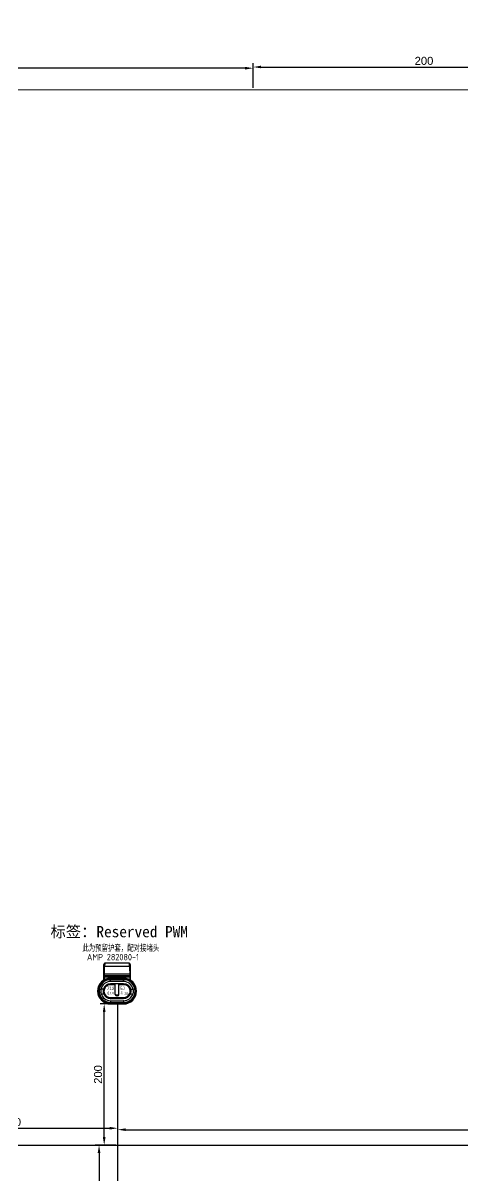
# Model space of a CAD drawing. Header units: millimetres. Extents: x 1638 to 3450, y 1129 to 2069.
# Drawn here: x 2668.4 to 2805.7, y 1386.2 to 1746.2 of the extents above; entities that cross this region are included whole.
import ezdxf

# ---------------------------------------------------------------- set-up
doc = ezdxf.new("R2010")
doc.units = ezdxf.units.MM
doc.layers.add('A-墙', color=7, linetype='Continuous')
doc.layers.add('线色线径', color=1, linetype='Continuous')
doc.layers.add('AM60', color=3, linetype='Continuous', lineweight=25)
doc.styles.add('ISO Proportional', font='isocp.shx', dxfattribs={"bigfont": 'gbcbig.shx'})
doc.styles.get("Standard").update_dxf_attribs({"font": 'arial.ttf'})
doc.dimstyles.new('ISO-25', dxfattribs={"dimtxt": 2.5, "dimasz": 2.5, "dimexe": 1.25, "dimexo": 0.625, "dimtad": 1, "dimtxsty": 'Standard', "dimcen": 2.5, "dimadec": 0, "dimazin": 0, "dimtfac": 1, "dimtmove": 0, "dimatfit": 3, "dimfxl": 1, "dimarcsym": 0})

# ---------------------------------------------------------------- blocks, each defined once
blk = doc.blocks.new('*D183')
at = {"color": 0, "lineweight": -2, "transparency": 16777216}
for p, q in [((3145.57, 1863.93), (3137.67, 1863.93)), ((3138.92, 1861.43), (3138.92, 1835.52)), ((3145.57, 1833.02), (3137.67, 1833.02)), ((2201.6, 1726.63), (2201.6, 1733.61)), ((2204.1, 1732.36), (2354.58, 1732.36)), ((2357.08, 1726.32), (2357.08, 1733.61))]:
    blk.add_line(p, q, dxfattribs=at)
at = {"color": 0, "transparency": 16777216}
for points in [[(3138.5, 1861.43), (3139.34, 1861.43), (3138.92, 1863.93)], [(3138.5, 1835.52), (3139.34, 1835.52), (3138.92, 1833.02)], [(2204.1, 1732.77), (2204.1, 1731.94), (2201.6, 1732.36)], [(2354.58, 1732.77), (2354.58, 1731.94), (2357.08, 1732.36)]]:
    blk.add_solid(points, dxfattribs=at)
at = {"layer": 'Defpoints', "color": 0, "transparency": 16777216}
for p in [(3146.2, 1863.93), (3138.92, 1833.02), (3146.2, 1833.02), (2357.08, 1732.36), (2201.6, 1726), (2357.08, 1725.69)]:
    blk.add_point(p, dxfattribs=at)
at = {"color": 3, "transparency": 16777216, "insert": (3137.02, 1848.47), "char_height": 2.5, "attachment_point": 5, "rotation": 90}
blk.add_mtext('500', dxfattribs=at)
at = {"color": 3, "transparency": 16777216, "insert": (2265.43, 1734.26), "char_height": 2.5, "attachment_point": 5}
blk.add_mtext('600', dxfattribs=at)
blk = doc.blocks.new('*D184')
at = {"color": 0, "lineweight": -2, "transparency": 16777216}
for p, q in [((3146.2, 1833.64), (3146.2, 1838.76)), ((3148.7, 1837.51), (3183.46, 1837.51)), ((3185.96, 1833.64), (3185.96, 1838.76)), ((2200.97, 1726), (2192.34, 1726)), ((2193.59, 1723.5), (2193.59, 1548.45)), ((2200.97, 1545.95), (2192.34, 1545.95))]:
    blk.add_line(p, q, dxfattribs=at)
at = {"color": 0, "transparency": 16777216}
for points in [[(3148.7, 1837.92), (3148.7, 1837.09), (3146.2, 1837.51)], [(3183.46, 1837.92), (3183.46, 1837.09), (3185.96, 1837.51)], [(2193.18, 1723.5), (2194.01, 1723.5), (2193.59, 1726)], [(2193.18, 1548.45), (2194.01, 1548.45), (2193.59, 1545.95)]]:
    blk.add_solid(points, dxfattribs=at)
at = {"layer": 'Defpoints', "color": 0, "transparency": 16777216}
for p in [(3185.96, 1837.51), (3146.2, 1833.02), (3185.96, 1833.02), (2201.6, 1726), (2193.59, 1545.95), (2201.6, 1545.95)]:
    blk.add_point(p, dxfattribs=at)
at = {"color": 3, "transparency": 16777216, "insert": (3166.08, 1839.41), "char_height": 2.5, "attachment_point": 5}
blk.add_mtext('300', dxfattribs=at)
at = {"color": 3, "transparency": 16777216, "insert": (2191.69, 1635.98), "char_height": 2.5, "attachment_point": 5, "rotation": 90}
blk.add_mtext('2500', dxfattribs=at)
blk = doc.blocks.new('*D267')
at = {"color": 0, "lineweight": -2, "transparency": 16777216}
for p, q in [((2631.78, 1396.51), (2631.78, 1402.38)), ((2634.28, 1401.13), (2695.44, 1401.13)), ((2697.94, 1396.51), (2697.94, 1402.38))]:
    blk.add_line(p, q, dxfattribs=at)
at = {"color": 0, "transparency": 16777216}
for points in [[(2634.28, 1401.55), (2634.28, 1400.72), (2631.78, 1401.13)], [(2695.44, 1401.55), (2695.44, 1400.72), (2697.94, 1401.13)]]:
    blk.add_solid(points, dxfattribs=at)
at = {"layer": 'Defpoints', "color": 0, "transparency": 16777216}
for p in [(2697.94, 1401.13), (2631.78, 1395.89), (2697.94, 1395.89)]:
    blk.add_point(p, dxfattribs=at)
at = {"color": 3, "transparency": 16777216, "insert": (2664.86, 1403.04), "char_height": 2.5, "attachment_point": 5}
blk.add_mtext('200', dxfattribs=at)
blk = doc.blocks.new('*D268')
at = {"color": 0, "lineweight": -2, "transparency": 16777216}
for p, q in [((2697.32, 1395.89), (2690.87, 1395.89)), ((2692.12, 1393.39), (2692.12, 1358.85)), ((2697.32, 1356.35), (2690.87, 1356.35))]:
    blk.add_line(p, q, dxfattribs=at)
at = {"color": 0, "transparency": 16777216}
for points in [[(2691.7, 1393.39), (2692.54, 1393.39), (2692.12, 1395.89)], [(2691.7, 1358.85), (2692.54, 1358.85), (2692.12, 1356.35)]]:
    blk.add_solid(points, dxfattribs=at)
at = {"layer": 'Defpoints', "color": 0, "transparency": 16777216}
for p in [(2697.94, 1395.89), (2692.12, 1356.35), (2697.94, 1356.35)]:
    blk.add_point(p, dxfattribs=at)
at = {"color": 3, "transparency": 16777216, "insert": (2690.22, 1376.12), "char_height": 2.5, "attachment_point": 5, "rotation": 90}
blk.add_mtext('300', dxfattribs=at)
blk = doc.blocks.new('*D271')
at = {"color": 0, "lineweight": -2, "transparency": 16777216}
for p, q in [((2697.94, 1396.51), (2697.94, 1401.93)), ((2700.44, 1400.68), (2965.4, 1400.68)), ((2967.9, 1396.51), (2967.9, 1401.93))]:
    blk.add_line(p, q, dxfattribs=at)
at = {"color": 0, "transparency": 16777216}
for points in [[(2700.44, 1401.1), (2700.44, 1400.26), (2697.94, 1400.68)], [(2965.4, 1401.1), (2965.4, 1400.26), (2967.9, 1400.68)]]:
    blk.add_solid(points, dxfattribs=at)
at = {"layer": 'Defpoints', "color": 0, "transparency": 16777216}
for p in [(2967.9, 1400.68), (2697.94, 1395.89), (2967.9, 1395.89)]:
    blk.add_point(p, dxfattribs=at)
at = {"color": 3, "transparency": 16777216, "insert": (2832.92, 1402.58), "char_height": 2.5, "attachment_point": 5}
blk.add_mtext('200', dxfattribs=at)
blk = doc.blocks.new('A$C5B7A3A9B')
at = {"layer": 'AM60', "linetype": 'Continuous'}
for p, q in [((1.44, 5.47), (1.44, 9.05)), ((7.26, 8.53), (1.61, 8.53)), ((7.2, 9.29), (1.68, 9.29)), ((7.44, 9.05), (7.44, 5.47)), ((1.44, 6.19), (7.44, 6.19)), ((1.54, 5.52), (1.54, 6.9)), ((1.54, 6.9), (7.34, 6.9)), ((1.54, 6.54), (7.34, 6.54)), ((2.94, 5.64), (2.94, 5.88)), ((5.94, 5.88), (2.94, 5.88)), ((5.94, 5.84), (2.94, 5.84)), ((5.94, 5.64), (2.94, 5.64)), ((2.94, 5.14), (2.94, 5.54)), ((5.94, 5.54), (2.94, 5.54)), ((5.94, 5.64), (5.94, 5.88)), ((5.94, 5.14), (5.94, 5.54)), ((7.34, 6.9), (7.34, 5.52)), ((1.53, 3.39), (0.73, 3.39)), ((1.43, 3.54), (1.36, 3.54)), ((2.26, 4.42), (4.04, 4.42)), ((2.39, 4.49), (2.39, 4.42)), ((5.94, 5.14), (2.94, 5.14)), ((2.94, 4.63), (2.94, 4.58)), ((5.94, 4.63), (2.94, 4.63)), ((3.49, 4.58), (2.94, 4.58)), ((3.49, 4.42), (3.49, 4.58)), ((3.64, 4.56), (3.49, 4.56)), ((3.64, 4.42), (3.64, 4.57)), ((4.04, 4.57), (3.64, 4.57)), ((3.94, 4.57), (3.94, 4.63)), ((4.04, 2.17), (4.04, 4.63)), ((4.84, 2.17), (4.84, 4.63)), ((5.24, 4.57), (4.84, 4.57)), ((4.84, 4.42), (6.62, 4.42)), ((4.94, 4.57), (4.94, 4.63)), ((5.24, 4.57), (5.24, 4.42)), ((5.39, 4.56), (5.24, 4.56)), ((5.94, 4.58), (5.39, 4.58)), ((5.39, 4.42), (5.39, 4.58)), ((5.94, 4.63), (5.94, 4.58)), ((6.49, 4.42), (6.49, 4.49)), ((7.34, 3.39), (8.14, 3.39)), ((7.52, 3.54), (7.45, 3.54)), ((0.77, 2.34), (1.59, 2.34)), ((1.44, 2.32), (1.37, 2.32)), ((1.48, 2.22), (1.49, 2.22)), ((2.94, 1.47), (5.94, 1.47)), ((2.94, 1.47), (2.94, 1.32)), ((2.94, 1.32), (5.94, 1.32)), ((2.94, 1.31), (5.94, 1.31)), ((2.94, 1.25), (2.94, 1.31)), ((2.94, 1.25), (5.94, 1.25)), ((2.94, 0.74), (5.94, 0.74)), ((2.94, 0.74), (2.94, 0.34)), ((2.94, 0.34), (5.94, 0.34)), ((2.94, 0.24), (5.94, 0.24)), ((2.94, 0.24), (2.94, 0)), ((2.94, 0.04), (5.94, 0.04)), ((4.81, 2.04), (4.07, 2.04)), ((4.15, 1.94), (4.73, 1.94)), ((4.54, 1.87), (4.34, 1.87)), ((5.94, 1.47), (5.94, 1.32)), ((5.94, 1.25), (5.94, 1.31)), ((5.94, 0.74), (5.94, 0.34)), ((5.94, 0.24), (5.94, 0)), ((7.29, 2.34), (8.11, 2.34)), ((7.4, 2.22), (7.39, 2.22)), ((7.44, 2.32), (7.51, 2.32)), ((2.94, 0), (5.94, 0))]:
    blk.add_line(p, q, dxfattribs=at)
for points in [[(1.68, 9.29), (1.66, 9.29), (1.64, 9.28), (1.61, 9.28), (1.59, 9.27), (1.57, 9.26), (1.55, 9.25), (1.53, 9.24), (1.51, 9.22), (1.49, 9.2), (1.48, 9.19), (1.47, 9.17), (1.46, 9.14), (1.45, 9.12), (1.44, 9.1), (1.44, 9.08), (1.44, 9.05)], [(7.44, 9.05), (7.44, 9.08), (7.43, 9.1), (7.43, 9.12), (7.42, 9.14), (7.41, 9.17), (7.4, 9.19), (7.38, 9.2), (7.37, 9.22), (7.35, 9.24), (7.33, 9.25), (7.31, 9.26), (7.29, 9.27), (7.27, 9.28), (7.24, 9.28), (7.22, 9.29), (7.2, 9.29)]]:
    blk.add_lwpolyline(points, dxfattribs=at)
for centre, radius, start, end in [((2.94, 2.94), 2.94, 90, 270), ((2.94, 2.94), 2.9, 90, 270), ((2.94, 2.94), 2.7, 90, 270), ((2.94, 2.94), 2.6, 90, 270), ((1.54, 6.64), 0.1, 180, 270), ((5.94, 2.94), 2.94, 270, 90), ((5.94, 2.94), 2.9, 270, 90), ((5.94, 2.94), 2.7, 270, 90), ((5.94, 2.94), 2.6, 270, 90), ((7.34, 6.64), 0.1, 270, 0), ((2.94, 2.94), 2.25, 168.463, 195.466), ((2.94, 2.94), 2.2, 90, 168.064), ((2.94, 2.94), 1.7, 164.6505, 200.6673), ((2.94, 2.94), 1.65, 164.1531, 201.3516), ((2.94, 2.94), 1.69, 90, 164.389), ((2.94, 2.94), 1.62, 114.8116, 163.9234), ((2.94, 2.94), 1.5, 162.5485, 203.5697), ((2.94, 2.94), 1.48, 90, 162.2367), ((2.94, 2.94), 1.62, 109.7832, 114.3881), ((2.94, 2.94), 1.64, 90, 109.5462), ((5.94, 2.94), 2.2, 11.936, 90), ((5.94, 2.94), 1.69, 15.611, 90), ((5.94, 2.94), 1.64, 70.4538, 90), ((5.94, 2.94), 1.48, 17.7633, 90), ((5.94, 2.94), 1.62, 65.6119, 70.2168), ((5.94, 2.94), 1.62, 16.0766, 65.1884), ((5.94, 2.94), 1.5, 336.4303, 17.4515), ((5.94, 2.94), 1.65, 338.6484, 15.8469), ((5.94, 2.94), 1.7, 339.3327, 15.3495), ((5.94, 2.94), 2.25, 344.534, 11.537), ((2.94, 2.94), 2.2, 195.6913, 270), ((2.94, 2.94), 1.69, 200.604, 270), ((2.94, 2.94), 1.62, 201.6682, 270), ((2.94, 2.94), 1.62, 206.3004, 270), ((2.94, 2.94), 1.48, 204.0027, 270), ((4.34, 2.17), 0.3, 180, 270), ((4.54, 2.17), 0.3, 270, 0), ((5.94, 2.94), 2.2, 270, 344.3087), ((5.94, 2.94), 1.69, 270, 339.396), ((5.94, 2.94), 1.62, 270, 338.3318), ((5.94, 2.94), 1.48, 270, 335.9973), ((5.94, 2.94), 1.62, 270, 333.6996)]:
    blk.add_arc(centre, radius, start, end, dxfattribs=at)
for centre, start_param, end_param in [((2.94, 5.55), -3.723981, -3.676419), ((5.94, 5.55), -2.606766, -2.559205)]:
    blk.add_ellipse(centre, major_axis=(0, 3.87), ratio=0.738419, start_param=start_param, end_param=end_param, dxfattribs=at)
for points, knots in [([(1.44, 8.62), (1.44, 8.62), (1.44, 8.61), (1.44, 8.61), (1.45, 8.6), (1.45, 8.59), (1.46, 8.59), (1.47, 8.58), (1.48, 8.57), (1.5, 8.56), (1.52, 8.55), (1.55, 8.54), (1.58, 8.54), (1.6, 8.53), (1.61, 8.53)], [0, 0, 0, 0, 0.032413, 0.067586, 0.10671, 0.150526, 0.199405, 0.253443, 0.312532, 0.376415, 0.516927, 0.67106, 0.833898, 1, 1, 1, 1]), ([(1.54, 6.9), (1.54, 7.04), (1.55, 7.24), (1.56, 7.51), (1.57, 7.72), (1.57, 7.92), (1.57, 8.12), (1.59, 8.33), (1.6, 8.46), (1.61, 8.53)], [0, 0, 0, 0, 0.249908, 0.374886, 0.499853, 0.624809, 0.74977, 0.874782, 1, 1, 1, 1]), ([(1.61, 8.53), (1.62, 8.55), (1.62, 8.59), (1.63, 8.67), (1.64, 8.76), (1.65, 8.85), (1.66, 8.91), (1.67, 8.97), (1.68, 9.03), (1.68, 9.09), (1.69, 9.13), (1.69, 9.16), (1.69, 9.18), (1.69, 9.2), (1.69, 9.22), (1.69, 9.23), (1.69, 9.25), (1.69, 9.26), (1.69, 9.27), (1.69, 9.27), (1.68, 9.28), (1.68, 9.28), (1.68, 9.28), (1.68, 9.29), (1.68, 9.29), (1.68, 9.29), (1.68, 9.29), (1.68, 9.29)], [0, 0, 0, 0, 0.077065, 0.158621, 0.329516, 0.415942, 0.501062, 0.583417, 0.661574, 0.734154, 0.799858, 0.829757, 0.857504, 0.882977, 0.906069, 0.926687, 0.944755, 0.960216, 0.973035, 0.978455, 0.98322, 0.987342, 0.990843, 0.99376, 0.996162, 0.998173, 1, 1, 1, 1]), ([(7.2, 9.29), (7.2, 9.29), (7.2, 9.29), (7.2, 9.29), (7.2, 9.29), (7.2, 9.28), (7.2, 9.28), (7.19, 9.28), (7.19, 9.27), (7.19, 9.27), (7.19, 9.26), (7.19, 9.25), (7.19, 9.23), (7.19, 9.22), (7.19, 9.2), (7.19, 9.18), (7.19, 9.16), (7.19, 9.13), (7.2, 9.09), (7.2, 9.03), (7.21, 8.97), (7.22, 8.91), (7.22, 8.85), (7.24, 8.76), (7.25, 8.67), (7.26, 8.59), (7.26, 8.55), (7.26, 8.53)], [0, 0, 0, 0, 0.001827, 0.003838, 0.00624, 0.009157, 0.012658, 0.01678, 0.021545, 0.026965, 0.039784, 0.055245, 0.073313, 0.093931, 0.117023, 0.142496, 0.170243, 0.200142, 0.265846, 0.338426, 0.416583, 0.498938, 0.584058, 0.670484, 0.841379, 0.922935, 1, 1, 1, 1]), ([(7.44, 8.62), (7.44, 8.62), (7.44, 8.61), (7.44, 8.61), (7.43, 8.6), (7.43, 8.59), (7.42, 8.59), (7.41, 8.58), (7.4, 8.57), (7.38, 8.56), (7.36, 8.55), (7.33, 8.54), (7.3, 8.54), (7.28, 8.53), (7.26, 8.53)], [0, 0, 0, 0, 0.032413, 0.067586, 0.10671, 0.150526, 0.199405, 0.253443, 0.312532, 0.376415, 0.516927, 0.67106, 0.833898, 1, 1, 1, 1]), ([(7.26, 8.53), (7.28, 8.46), (7.29, 8.33), (7.31, 8.12), (7.31, 7.95), (7.31, 7.84), (7.31, 7.77), (7.31, 7.7), (7.32, 7.61), (7.32, 7.48), (7.33, 7.24), (7.34, 7.04), (7.34, 6.9)], [0, 0, 0, 0, 0.125218, 0.250229, 0.37519, 0.437668, 0.468907, 0.500146, 0.562629, 0.625115, 0.750092, 1, 1, 1, 1]), ([(1.44, 6.95), (1.44, 6.95), (1.44, 6.95), (1.44, 6.94), (1.45, 6.93), (1.45, 6.93), (1.46, 6.92), (1.47, 6.92), (1.48, 6.91), (1.5, 6.91), (1.52, 6.9), (1.53, 6.9), (1.54, 6.9)], [0, 0, 0, 0, 0.041589, 0.084263, 0.176226, 0.227102, 0.281658, 0.402075, 0.537004, 0.684071, 0.83979, 1, 1, 1, 1]), ([(7.44, 6.95), (7.44, 6.95), (7.44, 6.95), (7.44, 6.94), (7.43, 6.93), (7.43, 6.93), (7.42, 6.92), (7.41, 6.92), (7.39, 6.91), (7.38, 6.91), (7.36, 6.9), (7.35, 6.9), (7.34, 6.9)], [0, 0, 0, 0, 0.041589, 0.084263, 0.176226, 0.227102, 0.281658, 0.402076, 0.537004, 0.684071, 0.83979, 1, 1, 1, 1])]:
    blk.add_open_spline(points, degree=3, knots=knots, dxfattribs=at)
at = {"layer": 'AM60', "color": 1, "lineweight": 5}
for s, p in [('2', (2.87, 0.87)), ('1', (5.86, 0.86))]:
    blk.add_text(s, height=0.25, dxfattribs=at).set_placement(p)
blk = doc.blocks.new('*D235')
at = {"color": 0, "lineweight": -2, "transparency": 16777216}
for p, q in [((2697.32, 1439.95), (2692.48, 1439.95)), ((2693.73, 1398.39), (2693.73, 1437.45)), ((2697.32, 1395.89), (2692.48, 1395.89))]:
    blk.add_line(p, q, dxfattribs=at)
at = {"color": 0, "transparency": 16777216}
for points in [[(2693.31, 1437.45), (2694.15, 1437.45), (2693.73, 1439.95)], [(2693.31, 1398.39), (2694.15, 1398.39), (2693.73, 1395.89)]]:
    blk.add_solid(points, dxfattribs=at)
at = {"layer": 'Defpoints', "color": 0, "transparency": 16777216}
for p in [(2693.73, 1439.95), (2697.94, 1439.95), (2697.94, 1395.89)]:
    blk.add_point(p, dxfattribs=at)
at = {"color": 3, "transparency": 16777216, "insert": (2691.83, 1417.92), "char_height": 2.5, "attachment_point": 5, "rotation": 90}
blk.add_mtext('200', dxfattribs=at)
blk = doc.blocks.new('*D205')
at = {"color": 0, "lineweight": -2, "transparency": 16777216}
for p, q in [((2785.72, 1832.78), (2785.72, 1837.15)), ((2807.69, 1832.78), (2807.69, 1837.15)), ((2788.22, 1835.9), (2805.19, 1835.9)), ((3272.83, 1250.25), (3272.83, 1255.42)), ((3275.33, 1254.17), (3326.03, 1254.17)), ((3328.53, 1250.2), (3328.53, 1255.42))]:
    blk.add_line(p, q, dxfattribs=at)
at = {"color": 0, "transparency": 16777216}
for points in [[(2788.22, 1836.32), (2788.22, 1835.49), (2785.72, 1835.9)], [(2805.19, 1836.32), (2805.19, 1835.49), (2807.69, 1835.9)], [(3275.33, 1254.58), (3275.33, 1253.75), (3272.83, 1254.17)], [(3326.03, 1254.58), (3326.03, 1253.75), (3328.53, 1254.17)]]:
    blk.add_solid(points, dxfattribs=at)
at = {"layer": 'Defpoints', "color": 0, "transparency": 16777216}
for p in [(2807.69, 1835.9), (2785.72, 1832.16), (2807.69, 1832.16), (3328.53, 1254.17), (3272.83, 1249.62), (3328.53, 1249.58)]:
    blk.add_point(p, dxfattribs=at)
at = {"color": 3, "transparency": 16777216, "char_height": 2.5, "attachment_point": 5}
for s, insert in [('100', (2796.71, 1837.81)), ('2800', (3300.68, 1256.07))]:
    blk.add_mtext(s, dxfattribs=dict(at, insert=insert))
blk = doc.blocks.new('*D193')
at = {"color": 0, "lineweight": -2, "transparency": 16777216}
for p, q in [((1880.75, 1725.38), (1880.75, 1674.1)), ((1925.31, 1684.26), (1925.31, 1674.1)), ((1883.25, 1675.35), (1922.81, 1675.35)), ((3042.28, 1672.95), (3042.28, 1638.3)), ((3072.97, 1672.95), (3072.97, 1638.3)), ((3070.47, 1639.55), (3044.78, 1639.55))]:
    blk.add_line(p, q, dxfattribs=at)
at = {"color": 0, "transparency": 16777216}
for points in [[(1883.25, 1675.77), (1883.25, 1674.93), (1880.75, 1675.35)], [(1922.81, 1675.77), (1922.81, 1674.93), (1925.31, 1675.35)], [(3044.78, 1639.96), (3044.78, 1639.13), (3042.28, 1639.55)], [(3070.47, 1639.96), (3070.47, 1639.13), (3072.97, 1639.55)]]:
    blk.add_solid(points, dxfattribs=at)
at = {"layer": 'Defpoints', "color": 0, "transparency": 16777216}
for p in [(1880.75, 1726), (1925.31, 1684.89), (1925.31, 1675.35), (3042.28, 1673.58), (3072.97, 1673.58), (3042.28, 1639.55)]:
    blk.add_point(p, dxfattribs=at)
at = {"color": 3, "transparency": 16777216, "char_height": 2.5, "attachment_point": 5}
for s, insert in [('300', (1903.03, 1677.25)), ('500', (3057.62, 1641.45))]:
    blk.add_mtext(s, dxfattribs=dict(at, insert=insert))
blk = doc.blocks.new('*D194')
at = {"color": 0, "lineweight": -2, "transparency": 16777216}
for p, q in [((3042.21, 1658.37), (3042.21, 1669.07)), ((3048.9, 1667.82), (3044.71, 1667.82)), ((3051.4, 1658.37), (3051.4, 1669.07)), ((2325.69, 1468.8), (2325.69, 1472.58)), ((2356.59, 1468.8), (2356.59, 1472.58)), ((2354.09, 1471.33), (2328.19, 1471.33))]:
    blk.add_line(p, q, dxfattribs=at)
at = {"color": 0, "transparency": 16777216}
for points in [[(3044.71, 1668.24), (3044.71, 1667.4), (3042.21, 1667.82)], [(3048.9, 1668.24), (3048.9, 1667.4), (3051.4, 1667.82)], [(2328.19, 1471.75), (2328.19, 1470.91), (2325.69, 1471.33)], [(2354.09, 1471.75), (2354.09, 1470.91), (2356.59, 1471.33)]]:
    blk.add_solid(points, dxfattribs=at)
at = {"layer": 'Defpoints', "color": 0, "transparency": 16777216}
for p in [(3042.21, 1667.82), (3042.21, 1657.75), (3051.4, 1657.75), (2325.69, 1471.33), (2325.69, 1468.18), (2356.59, 1468.18)]:
    blk.add_point(p, dxfattribs=at)
at = {"color": 3, "transparency": 16777216, "char_height": 2.5, "attachment_point": 5}
for s, insert in [('200', (3046.81, 1669.72)), ('400', (2341.14, 1473.23))]:
    blk.add_mtext(s, dxfattribs=dict(at, insert=insert))
blk = doc.blocks.new('*D196')
at = {"color": 0, "lineweight": -2, "transparency": 16777216}
for p, q in [((2539.95, 1725.99), (2539.95, 1733.4)), ((2737.72, 1732.15), (2542.45, 1732.15)), ((2740.22, 1726.06), (2740.22, 1733.4)), ((2355.97, 1468.18), (2349.53, 1468.18)), ((2350.78, 1465.68), (2350.78, 1398.39)), ((2355.97, 1395.89), (2349.53, 1395.89))]:
    blk.add_line(p, q, dxfattribs=at)
at = {"color": 0, "transparency": 16777216}
for points in [[(2542.45, 1732.57), (2542.45, 1731.73), (2539.95, 1732.15)], [(2737.72, 1732.57), (2737.72, 1731.73), (2740.22, 1732.15)], [(2350.36, 1465.68), (2351.2, 1465.68), (2350.78, 1468.18)], [(2350.36, 1398.39), (2351.2, 1398.39), (2350.78, 1395.89)]]:
    blk.add_solid(points, dxfattribs=at)
at = {"layer": 'Defpoints', "color": 0, "transparency": 16777216}
for p in [(2539.95, 1732.15), (2539.95, 1725.37), (2740.22, 1725.44), (2356.59, 1468.18), (2350.78, 1395.89), (2356.59, 1395.89)]:
    blk.add_point(p, dxfattribs=at)
at = {"color": 3, "transparency": 16777216, "insert": (2640.08, 1734.05), "char_height": 2.5, "attachment_point": 5}
blk.add_mtext('200', dxfattribs=at)
at = {"color": 3, "transparency": 16777216, "insert": (2348.88, 1432.03), "char_height": 2.5, "attachment_point": 5, "rotation": 90}
blk.add_mtext('1500', dxfattribs=at)
blk = doc.blocks.new('*D197')
at = {"color": 0, "lineweight": -2, "transparency": 16777216}
for p, q in [((2740.22, 1726.06), (2740.22, 1733.77)), ((2742.72, 1732.52), (2844.38, 1732.52)), ((2846.88, 1726.06), (2846.88, 1733.77)), ((2477.38, 1396.51), (2477.38, 1403.44)), ((2479.88, 1402.19), (2553.1, 1402.19)), ((2555.6, 1396.51), (2555.6, 1403.44))]:
    blk.add_line(p, q, dxfattribs=at)
at = {"color": 0, "transparency": 16777216}
for points in [[(2742.72, 1732.94), (2742.72, 1732.11), (2740.22, 1732.52)], [(2844.38, 1732.94), (2844.38, 1732.11), (2846.88, 1732.52)], [(2479.88, 1402.61), (2479.88, 1401.77), (2477.38, 1402.19)], [(2553.1, 1402.61), (2553.1, 1401.77), (2555.6, 1402.19)]]:
    blk.add_solid(points, dxfattribs=at)
at = {"layer": 'Defpoints', "color": 0, "transparency": 16777216}
for p in [(2846.88, 1732.52), (2740.22, 1725.44), (2846.88, 1725.44), (2555.6, 1402.19), (2477.38, 1395.89), (2555.6, 1395.89)]:
    blk.add_point(p, dxfattribs=at)
at = {"color": 3, "transparency": 16777216, "char_height": 2.5, "attachment_point": 5}
for s, insert in [('200', (2793.55, 1734.43)), ('50', (2516.49, 1404.09))]:
    blk.add_mtext(s, dxfattribs=dict(at, insert=insert))
blk = doc.blocks.new('*D198')
at = {"color": 0, "lineweight": -2, "transparency": 16777216}
for p, q in [((2846.88, 1726.06), (2846.88, 1734.32)), ((2849.38, 1733.07), (3041.57, 1733.07)), ((3044.07, 1725.93), (3044.07, 1734.32)), ((2476.76, 1448.45), (2469.4, 1448.45)), ((2470.65, 1445.95), (2470.65, 1398.39)), ((2476.76, 1395.89), (2469.4, 1395.89))]:
    blk.add_line(p, q, dxfattribs=at)
at = {"color": 0, "transparency": 16777216}
for points in [[(2849.38, 1733.48), (2849.38, 1732.65), (2846.88, 1733.07)], [(3041.57, 1733.48), (3041.57, 1732.65), (3044.07, 1733.07)], [(2470.23, 1445.95), (2471.06, 1445.95), (2470.65, 1448.45)], [(2470.23, 1398.39), (2471.06, 1398.39), (2470.65, 1395.89)]]:
    blk.add_solid(points, dxfattribs=at)
at = {"layer": 'Defpoints', "color": 0, "transparency": 16777216}
for p in [(3044.07, 1733.07), (2846.88, 1725.44), (3044.07, 1725.31), (2477.38, 1448.45), (2470.65, 1395.89), (2477.38, 1395.89)]:
    blk.add_point(p, dxfattribs=at)
at = {"color": 3, "transparency": 16777216, "insert": (2945.48, 1734.97), "char_height": 2.5, "attachment_point": 5}
blk.add_mtext('200', dxfattribs=at)
at = {"color": 3, "transparency": 16777216, "insert": (2468.75, 1422.17), "char_height": 2.5, "attachment_point": 5, "rotation": 90}
blk.add_mtext('1200', dxfattribs=at)

msp = doc.modelspace()

# ---------------------------------------------------------------- linework, layer by layer
for p, q in [((1880.761, 1726.005), (3146.199, 1725.172)), ((2697.942, 1395.889), (2697.942, 1439.945)), ((2123.268, 1395.889), (3064.561, 1395.889)), ((2697.942, 1324.317), (2697.942, 1395.889))]:
    msp.add_line(p, q)

# ---------------------------------------------------------------- block references
at = {"layer": 'A-墙', "xscale": 1.365339990431428, "yscale": 1.365339990431428, "zscale": 1.365339990431428}
msp.add_blockref('A$C5B7A3A9B', (2691.688, 1439.945), dxfattribs=at)

# ---------------------------------------------------------------- texts
at = {"layer": 'AM60', "color": 3, "style": 'ISO Proportional'}
msp.add_text('此为预留护套，配对接堵头', height=2, dxfattribs=at).set_placement((2686.927, 1456.281))
at = {"layer": 'AM60', "color": 6, "lineweight": 5}
for s, p in [('712', (2694.578, 1444.322)), ('5J', (2698.671, 1444.291))]:
    msp.add_text(s, height=1, dxfattribs=at).set_placement(p)
at = {"layer": 'AM60', "insert": (2676.973, 1464.268), "char_height": 3.5, "attachment_point": 1}
msp.add_mtext_dynamic_manual_height_columns('{\\fSimSun|b0|i0|c134|p2;\\C3;标签：Reserved PWM}', width=75.23075, gutter_width=12.5, heights=[0], dxfattribs=at)
at = {"layer": 'AM60', "color": 6, "insert": (2688.364, 1455.563), "char_height": 2, "attachment_point": 1}
msp.add_mtext_dynamic_manual_height_columns('{\\Fisocp,gbcbig|c134;\\C3;AMP 282080-1}', width=36.31, gutter_width=12.5, heights=[0], dxfattribs=at)
at = {"layer": '线色线径', "lineweight": 5, "width": 0.6}
for s, p in [('红 1.0', (2694.641, 1442.903)), ('黑  1.0', (2698.857, 1442.871))]:
    msp.add_text(s, height=0.8, dxfattribs=at).set_placement(p)

# ---------------------------------------------------------------- dimensions: what is measured, and where the dimension line sits
at = {"color": 1}
dim = msp.add_linear_dim(base=(2357.084, 1732.356), p1=(2201.596, 1726.005), p2=(2357.084, 1725.691), text='600', dimstyle='ISO-25', override={"dimclrt": 3}, dxfattribs=at)
dim.commit()
dim.dimension.update_dxf_attribs({"geometry": '*D183', "text_midpoint": (2265.434, 1732.356), "dimtype": 160})
for base, p1, p2, text, picture, middle in [((2193.593, 1545.954), (2201.596, 1726.005), (2201.596, 1545.954), '2500', '*D184', (2191.691, 1635.979)), ((2350.779, 1395.889), (2356.59, 1468.176), (2356.59, 1395.889), '1500', '*D196', (2348.877, 1432.033)), ((2470.648, 1395.889), (2477.384, 1448.446), (2477.384, 1395.889), '1200', '*D198', (2468.746, 1422.167)), ((2693.73, 1439.945), (2697.942, 1395.889), (2697.942, 1439.945), '200', '*D235', (2691.829, 1417.917)), ((2692.12, 1356.354), (2697.942, 1395.889), (2697.942, 1356.354), '300', '*D268', (2690.217, 1376.121))]:
    dim = msp.add_linear_dim(base=base, p1=p1, p2=p2, angle=90, text=text, dimstyle='ISO-25', override={"dimclrt": 3}, dxfattribs=at)
    dim.commit()
    dim.dimension.update_dxf_attribs({"geometry": picture, "text_midpoint": middle})
for base, p1, p2, text, picture, middle in [((2807.692, 1835.904), (2785.719, 1832.159), (2807.692, 1832.159), '100', '*D205', (2796.705, 1837.806)), ((2539.948, 1732.149), (2740.222, 1725.439), (2539.948, 1725.367), '200', '*D196', (2640.085, 1734.05)), ((3044.069, 1733.067), (2846.882, 1725.439), (3044.069, 1725.309), '200', '*D198', (2945.476, 1734.969)), ((2555.595, 1402.189), (2477.384, 1395.889), (2555.595, 1395.889), '50', '*D197', (2516.49, 1404.09)), ((2846.882, 1732.525), (2740.222, 1725.439), (2846.882, 1725.439), '200', '*D197', (2793.552, 1734.426)), ((1925.307, 1675.35), (1880.751, 1726.005), (1925.307, 1684.889), '300', '*D193', (1903.029, 1677.252)), ((3042.277, 1639.548), (3072.97, 1673.579), (3042.277, 1673.579), '500', '*D193', (3057.623, 1641.449)), ((2325.692, 1471.328), (2356.59, 1468.176), (2325.692, 1468.176), '400', '*D194', (2341.141, 1473.23)), ((3042.214, 1667.819), (3051.405, 1657.747), (3042.214, 1657.747), '200', '*D194', (3046.809, 1669.72)), ((2697.942, 1401.135), (2631.784, 1395.889), (2697.942, 1395.889), '200', '*D267', (2664.863, 1403.036)), ((2967.901, 1400.681), (2697.942, 1395.889), (2967.901, 1395.889), '200', '*D271', (2832.921, 1402.583))]:
    dim = msp.add_linear_dim(base=base, p1=p1, p2=p2, text=text, dimstyle='ISO-25', override={"dimclrt": 3}, dxfattribs=at)
    dim.commit()
    dim.dimension.update_dxf_attribs({"geometry": picture, "text_midpoint": middle})

doc.saveas('drawing.dxf')
